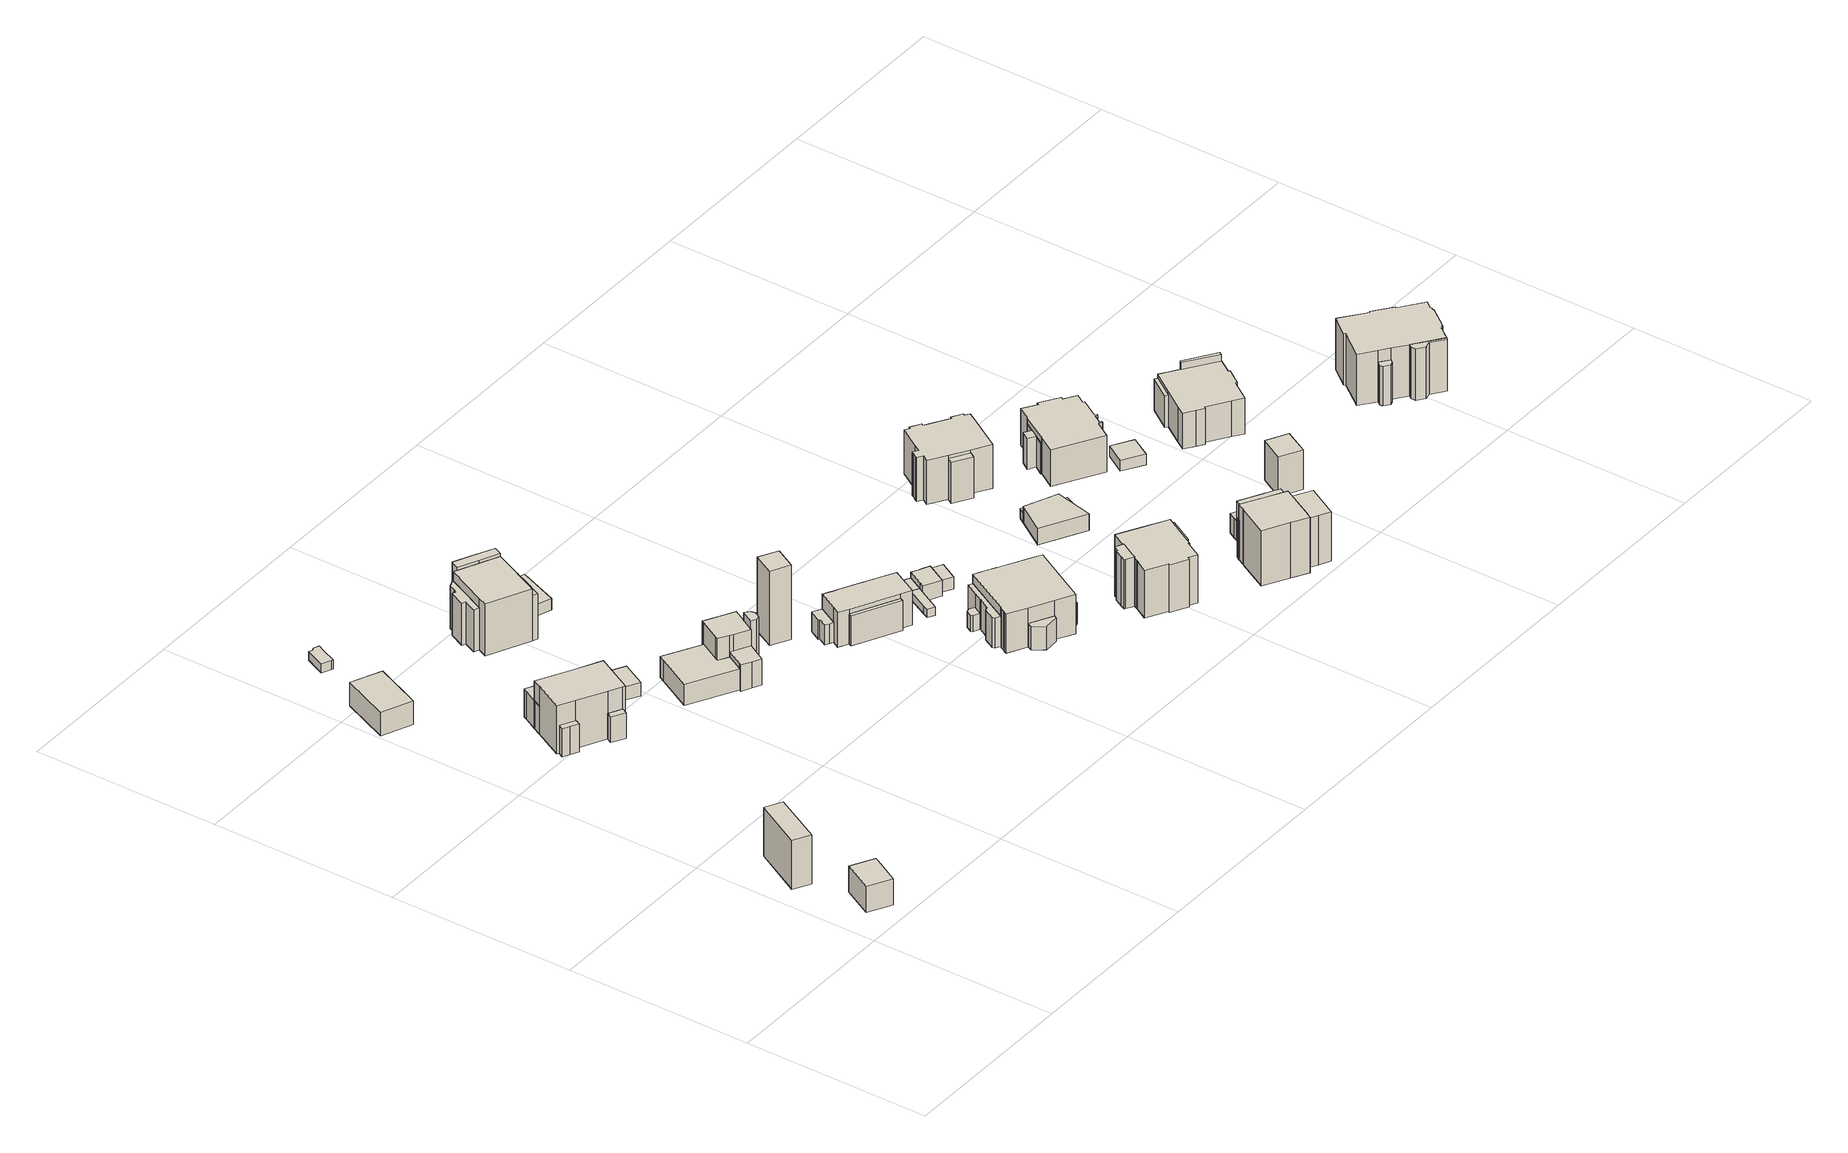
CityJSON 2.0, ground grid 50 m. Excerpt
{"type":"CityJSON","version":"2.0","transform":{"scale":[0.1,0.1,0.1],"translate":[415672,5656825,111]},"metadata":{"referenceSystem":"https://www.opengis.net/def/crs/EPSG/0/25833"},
"CityObjects":{
"building1":{"type":"Building","attributes":{"Dachtyp_tdc":"tdcFreeFormRoof","Gemeindeschluessel":14612000,"Dachneigung":34.62,"QualitaetDacherkennung":81,"Geometrietyp2DReferenz":"3000","measuredHeight":8.63,"function":"31001_9998","roofType":"5000"},"geometry":[{"type":"Solid","lod":"1","boundaries":[[[[0,1,2,3,4]],[[5,6,7,8,9]],[[4,6,5,0]],[[3,7,6,4]],[[2,8,7,3]],[[1,9,8,2]],[[0,5,9,1]]]]}]},
"building2":{"type":"Building","attributes":{"Dachtyp_tdc":"tdcGableRoof","Gemeindeschluessel":14612000,"Dachneigung":44.16,"QualitaetDacherkennung":6,"Geometrietyp2DReferenz":"3000","measuredHeight":19.71,"function":"31001_9998","roofType":"3100"},"geometry":[{"type":"Solid","lod":"1","boundaries":[[[[10,11,12,13]],[[14,15,16,17]],[[13,15,14,10]],[[12,16,15,13]],[[11,17,16,12]],[[10,14,17,11]]]]}]},
"building3":{"type":"Building","attributes":{"Dachtyp_tdc":"tdcHipRoof","Gemeindeschluessel":14612000,"Dachneigung":16.59,"QualitaetDacherkennung":90,"Geometrietyp2DReferenz":"3000","measuredHeight":7.23,"function":"31001_9998","roofType":"3200"},"geometry":[{"type":"Solid","lod":"1","boundaries":[[[[18,19,20,21]],[[22,23,24,25]],[[21,23,22,18]],[[20,24,23,21]],[[19,25,24,20]],[[18,22,25,19]]]]}]},
"building4":{"type":"Building","attributes":{"Gemeindeschluessel":14612000,"Geometrietyp2DReferenz":"3000","function":"31001_9998","roofType":"9999"},"children":["building4-1","building4-2","building4-3","building4-4"]},
"building4-1":{"type":"BuildingPart","attributes":{"Dachtyp_tdc":"tdcGableRoof","Dachneigung":37.85,"QualitaetDacherkennung":12,"Geometrietyp2DReferenz":"3000","measuredHeight":9.94,"roofType":"3100"},"parents":["building4"],"geometry":[{"type":"Solid","lod":"1","boundaries":[[[[26,27,28,29,30,31,32,33,32,34]],[[35,36,37,38,37,39,40,41,42,43]],[[34,36,35,26]],[[32,37,36,34]],[[31,39,37,32]],[[30,40,39,31]],[[29,41,40,30]],[[28,42,41,29]],[[27,43,42,28]],[[26,35,43,27]]]]}]},
"building4-2":{"type":"BuildingPart","attributes":{"Dachtyp_tdc":"tdcGableRoof","Dachneigung":23.21,"QualitaetDacherkennung":13,"Geometrietyp2DReferenz":"3000","measuredHeight":7.87,"roofType":"3100"},"parents":["building4"],"geometry":[{"type":"Solid","lod":"1","boundaries":[[[[44,45,46,47]],[[48,49,50,51]],[[46,49,48,47]],[[45,50,49,46]],[[44,51,50,45]],[[47,48,51,44]]]]}]},
"building4-3":{"type":"BuildingPart","attributes":{"Dachtyp_tdc":"tdcHipRoof","Dachneigung":41.45,"QualitaetDacherkennung":70,"Geometrietyp2DReferenz":"3000","measuredHeight":15.95,"roofType":"3200"},"parents":["building4"],"geometry":[{"type":"Solid","lod":"1","boundaries":[[[[52,53,54,55,56,57,58,59,60,61]],[[48,62,63,38,37,35,64,65,66,49]],[[60,62,48,61]],[[59,63,62,60]],[[58,38,63,59]],[[57,37,38,58]],[[56,35,37,57]],[[55,64,35,56]],[[54,65,64,55]],[[53,66,65,54]],[[52,49,66,53]],[[61,48,49,52]]]]}]},
"building4-4":{"type":"BuildingPart","attributes":{"Dachtyp_tdc":"tdcGableRoof","Dachneigung":64.98,"QualitaetDacherkennung":10,"Geometrietyp2DReferenz":"3000","measuredHeight":10.61,"roofType":"3100"},"parents":["building4"],"geometry":[{"type":"Solid","lod":"1","boundaries":[[[[67,68,69,70,71,72,73]],[[63,74,62,75,76,77,78]],[[73,74,63,67]],[[72,62,74,73]],[[71,75,62,72]],[[70,76,75,71]],[[69,77,76,70]],[[68,78,77,69]],[[67,63,78,68]]]]}]},
"building5":{"type":"Building","attributes":{"Dachtyp_tdc":"tdcPolyFlatRoof","Gemeindeschluessel":14612000,"Dachneigung":0,"QualitaetDacherkennung":54,"Geometrietyp2DReferenz":"3000","measuredHeight":2.5,"function":"31001_9998","roofType":"1000"},"geometry":[{"type":"Solid","lod":"1","boundaries":[[[[79,80,81,82,83,84,85,86]],[[87,88,89,90,91,92,93,94]],[[86,88,87,79]],[[85,89,88,86]],[[84,90,89,85]],[[83,91,90,84]],[[82,92,91,83]],[[81,93,92,82]],[[80,94,93,81]],[[79,87,94,80]]]]}]},
"building6":{"type":"Building","attributes":{"Dachtyp_tdc":"tdcGableRoof","Gemeindeschluessel":14612000,"Dachneigung":29.54,"QualitaetDacherkennung":59,"Geometrietyp2DReferenz":"3000","measuredHeight":4.58,"function":"31001_9998","roofType":"3100"},"geometry":[{"type":"Solid","lod":"1","boundaries":[[[[95,96,97,98]],[[99,100,101,102]],[[98,100,99,95]],[[97,101,100,98]],[[96,102,101,97]],[[95,99,102,96]]]]}]},
"building7":{"type":"Building","attributes":{"Dachtyp_tdc":"tdcPolyFlatRoof","Gemeindeschluessel":14612000,"Dachneigung":0,"QualitaetDacherkennung":66,"Geometrietyp2DReferenz":"3000","measuredHeight":5.94,"function":"31001_9998","roofType":"1000"},"geometry":[{"type":"Solid","lod":"1","boundaries":[[[[103,104,105,106,107,108,109,110]],[[111,112,113,114,115,116,117,118]],[[110,112,111,103]],[[109,113,112,110]],[[108,114,113,109]],[[107,115,114,108]],[[106,116,115,107]],[[105,117,116,106]],[[104,118,117,105]],[[103,111,118,104]]]]}]},
"building8":{"type":"Building","attributes":{"Gemeindeschluessel":14612000,"Geometrietyp2DReferenz":"3000","function":"31001_9998","roofType":"9999"},"children":["building8-1","building8-2","building8-3","building8-4"]},
"building8-1":{"type":"BuildingPart","attributes":{"Dachtyp_tdc":"tdcPolyFlatRoof","Dachneigung":3.62,"QualitaetDacherkennung":33,"Geometrietyp2DReferenz":"3000","measuredHeight":12.14,"roofType":"2100"},"parents":["building8"],"geometry":[{"type":"Solid","lod":"1","boundaries":[[[[119,120,121,122,123,124,125,126,127,128,129]],[[130,131,132,133,134,135,136,137,138,139,140]],[[129,131,130,119]],[[128,132,131,129]],[[127,133,132,128]],[[126,134,133,127]],[[125,135,134,126]],[[124,136,135,125]],[[123,137,136,124]],[[122,138,137,123]],[[121,139,138,122]],[[120,140,139,121]],[[119,130,140,120]]]]}]},
"building8-2":{"type":"BuildingPart","attributes":{"Dachtyp_tdc":"tdcGableRoof","Dachneigung":57.7,"QualitaetDacherkennung":47,"Geometrietyp2DReferenz":"3000","measuredHeight":19.97,"roofType":"3100"},"parents":["building8"],"geometry":[{"type":"Solid","lod":"1","boundaries":[[[[141,142,143,144,145,146,147]],[[148,149,150,140,139,151,152]],[[147,149,148,141]],[[146,150,149,147]],[[145,140,150,146]],[[144,139,140,145]],[[143,151,139,144]],[[142,152,151,143]],[[141,148,152,142]]]]}]},
"building8-3":{"type":"BuildingPart","attributes":{"Dachtyp_tdc":"tdcGableRoof","Dachneigung":60.03,"QualitaetDacherkennung":64,"Geometrietyp2DReferenz":"3000","measuredHeight":20.23,"roofType":"3100"},"parents":["building8"],"geometry":[{"type":"Solid","lod":"1","boundaries":[[[[153,154,155,156,157,158,159,160]],[[161,162,163,164,152,165,151,166]],[[160,162,161,153]],[[159,163,162,160]],[[158,164,163,159]],[[157,152,164,158]],[[156,165,152,157]],[[155,151,165,156]],[[154,166,151,155]],[[153,161,166,154]]]]}]},
"building8-4":{"type":"BuildingPart","attributes":{"Dachtyp_tdc":"tdcGableRoof","Dachneigung":60.18,"QualitaetDacherkennung":56,"Geometrietyp2DReferenz":"3000","measuredHeight":18,"roofType":"3100"},"parents":["building8"],"geometry":[{"type":"Solid","lod":"1","boundaries":[[[[167,168,169,170,171,172,173]],[[174,148,175,176,177,178,149]],[[173,148,174,167]],[[172,175,148,173]],[[171,176,175,172]],[[170,177,176,171]],[[169,178,177,170]],[[168,149,178,169]],[[167,174,149,168]]]]}]},
"building9":{"type":"Building","attributes":{"Gemeindeschluessel":14612000,"Geometrietyp2DReferenz":"3000","function":"31001_9998","roofType":"9999"},"children":["building9-1","building9-2","building9-3"]},
"building9-1":{"type":"BuildingPart","attributes":{"Dachtyp_tdc":"tdcFreeFormRoof","Dachneigung":45.52,"QualitaetDacherkennung":41,"Geometrietyp2DReferenz":"3000","measuredHeight":14.91,"roofType":"5000"},"parents":["building9"],"geometry":[{"type":"Solid","lod":"1","boundaries":[[[[179,180,181,182,183,184]],[[185,186,187,188,189,190]],[[184,186,185,179]],[[183,187,186,184]],[[182,188,187,183]],[[181,189,188,182]],[[180,190,189,181]],[[179,185,190,180]]]]}]},
"building9-2":{"type":"BuildingPart","attributes":{"Dachtyp_tdc":"tdcGableRoof","Dachneigung":47.42,"QualitaetDacherkennung":71,"Geometrietyp2DReferenz":"3000","measuredHeight":8.93,"roofType":"3100"},"parents":["building9"],"geometry":[{"type":"Solid","lod":"1","boundaries":[[[[191,192,193,194,195,196,197]],[[198,199,118,117,200,201,202]],[[197,199,198,191]],[[196,118,199,197]],[[195,117,118,196]],[[194,200,117,195]],[[193,201,200,194]],[[192,202,201,193]],[[191,198,202,192]]]]}]},
"building9-3":{"type":"BuildingPart","attributes":{"Dachtyp_tdc":"tdcGableRoof","Dachneigung":50.79,"QualitaetDacherkennung":34,"Geometrietyp2DReferenz":"3000","measuredHeight":14.73,"roofType":"3100"},"parents":["building9"],"geometry":[{"type":"Solid","lod":"1","boundaries":[[[[203,204,205,206,207,208,209,210,211,212,213]],[[189,201,214,117,116,115,114,215,216,217,190]],[[213,201,189,203]],[[212,214,201,213]],[[211,117,214,212]],[[210,116,117,211]],[[209,115,116,210]],[[208,114,115,209]],[[207,215,114,208]],[[206,216,215,207]],[[205,217,216,206]],[[204,190,217,205]],[[203,189,190,204]]]]}]},
"building10":{"type":"Building","attributes":{"Dachtyp_tdc":"tdcFreeFormRoof","Gemeindeschluessel":14612000,"Dachneigung":70.36,"QualitaetDacherkennung":13,"Geometrietyp2DReferenz":"3000","measuredHeight":11.07,"function":"31001_9998","roofType":"5000"},"geometry":[{"type":"Solid","lod":"1","boundaries":[[[[218,219,220,221,222,223,224,225,226]],[[227,228,229,230,231,232,233,234,235]],[[226,228,227,218]],[[225,229,228,226]],[[224,230,229,225]],[[223,231,230,224]],[[222,232,231,223]],[[221,233,232,222]],[[220,234,233,221]],[[219,235,234,220]],[[218,227,235,219]]]]}]},
"building11":{"type":"Building","attributes":{"Dachtyp_tdc":"tdcPolyFlatRoof","Gemeindeschluessel":14612000,"Dachneigung":4.77,"QualitaetDacherkennung":59,"Geometrietyp2DReferenz":"3000","measuredHeight":3.67,"function":"31001_9998","roofType":"2100"},"geometry":[{"type":"Solid","lod":"1","boundaries":[[[[236,237,238,239,240]],[[241,242,243,244,245]],[[240,242,241,236]],[[239,243,242,240]],[[238,244,243,239]],[[237,245,244,238]],[[236,241,245,237]]]]}]},
"building12":{"type":"Building","attributes":{"Dachtyp_tdc":"tdcFreeFormRoof","Gemeindeschluessel":14612000,"Dachneigung":55.05,"QualitaetDacherkennung":4,"Geometrietyp2DReferenz":"3000","measuredHeight":22.7,"function":"31001_9998","roofType":"5000"},"geometry":[{"type":"Solid","lod":"1","boundaries":[[[[246,247,248,249]],[[250,251,252,253]],[[249,251,250,246]],[[248,252,251,249]],[[247,253,252,248]],[[246,250,253,247]]]]}]},
"building13":{"type":"Building","attributes":{"Gemeindeschluessel":14612000,"Geometrietyp2DReferenz":"3000","function":"31001_9998","roofType":"9999"},"children":["building13-1","building13-2","building13-3","building13-4"]},
"building13-1":{"type":"BuildingPart","attributes":{"Dachtyp_tdc":"tdcPolyFlatRoof","Dachneigung":22.97,"QualitaetDacherkennung":23,"Geometrietyp2DReferenz":"3000","measuredHeight":8.46,"roofType":"2100"},"parents":["building13"],"geometry":[{"type":"Solid","lod":"1","boundaries":[[[[254,255,256,257]],[[258,259,260,261]],[[257,259,258,254]],[[256,260,259,257]],[[255,261,260,256]],[[254,258,261,255]]]]}]},
"building13-2":{"type":"BuildingPart","attributes":{"Dachtyp_tdc":"tdcPolyFlatRoof","Dachneigung":6.49,"QualitaetDacherkennung":67,"Geometrietyp2DReferenz":"3000","measuredHeight":5.64,"roofType":"2100"},"parents":["building13"],"geometry":[{"type":"Solid","lod":"1","boundaries":[[[[262,263,264,265,266,267,268]],[[269,270,271,272,273,274,275]],[[268,269,275,262]],[[267,270,269,268]],[[266,271,270,267]],[[265,272,271,266]],[[264,273,272,265]],[[263,274,273,264]],[[262,275,274,263]]]]}]},
"building13-3":{"type":"BuildingPart","attributes":{"Dachtyp_tdc":"tdcPolyFlatRoof","Dachneigung":11.97,"QualitaetDacherkennung":53,"Geometrietyp2DReferenz":"3000","measuredHeight":8.54,"roofType":"2100"},"parents":["building13"],"geometry":[{"type":"Solid","lod":"1","boundaries":[[[[276,277,278,279]],[[280,281,282,283]],[[278,281,280,279]],[[277,282,281,278]],[[276,283,282,277]],[[279,280,283,276]]]]}]},
"building13-4":{"type":"BuildingPart","attributes":{"Dachtyp_tdc":"tdcHipRoof","Dachneigung":39.45,"QualitaetDacherkennung":77,"Geometrietyp2DReferenz":"3000","measuredHeight":11.51,"roofType":"3200"},"parents":["building13"],"geometry":[{"type":"Solid","lod":"1","boundaries":[[[[284,285,286,287,288,289,290,291,292,293,294,295,296]],[[283,297,275,274,298,299,258,261,300,301,302,303,280]],[[295,297,283,296]],[[294,275,297,295]],[[293,274,275,294]],[[292,298,274,293]],[[291,299,298,292]],[[290,258,299,291]],[[289,261,258,290]],[[288,300,261,289]],[[287,301,300,288]],[[286,302,301,287]],[[285,303,302,286]],[[284,280,303,285]],[[296,283,280,284]]]]}]},
"building14":{"type":"Building","attributes":{"Dachtyp_tdc":"tdcPolyFlatRoof","Gemeindeschluessel":14612000,"Dachneigung":2.66,"QualitaetDacherkennung":68,"Geometrietyp2DReferenz":"3000","measuredHeight":2.36,"function":"31001_9998","roofType":"2100"},"geometry":[{"type":"Solid","lod":"1","boundaries":[[[[304,305,306,307,308,309]],[[310,311,312,313,314,315]],[[309,311,310,304]],[[308,312,311,309]],[[307,313,312,308]],[[306,314,313,307]],[[305,315,314,306]],[[304,310,315,305]]]]}]},
"building15":{"type":"Building","attributes":{"Gemeindeschluessel":14612000,"Geometrietyp2DReferenz":"3000","function":"31001_9998","roofType":"9999"},"children":["building15-1","building15-2","building15-3","building15-4","building15-5"]},
"building15-1":{"type":"BuildingPart","attributes":{"Dachtyp_tdc":"tdcPolyFlatRoof","Dachneigung":49.19,"QualitaetDacherkennung":26,"Geometrietyp2DReferenz":"3000","measuredHeight":10.97,"roofType":"2100"},"parents":["building15"],"geometry":[{"type":"MultiSurface","lod":"1","boundaries":[[[316,317,318,319,320,321,322,323,324,325,326,327,325,328,329,330]],[[331,332,333,334,335,336,334,337,338,339,340,341,342,343,344,345]],[[329,332,331,330]],[[328,333,332,329]],[[333,328,325,334]],[[326,336,335,327]],[[324,337,334,325]],[[323,338,337,324]],[[322,339,338,323]],[[321,340,339,322]],[[320,341,340,321]],[[319,342,341,320]],[[318,343,342,319]],[[317,344,343,318]],[[316,345,344,317]],[[330,331,345,316]]]}]},
"building15-2":{"type":"BuildingPart","attributes":{"Dachtyp_tdc":"tdcFreeFormRoof","Dachneigung":36.58,"QualitaetDacherkennung":18,"Geometrietyp2DReferenz":"3000","measuredHeight":7.09,"roofType":"5000"},"parents":["building15"],"geometry":[{"type":"Solid","lod":"1","boundaries":[[[[346,347,348,349,350]],[[351,352,353,354,355]],[[350,352,351,346]],[[349,353,352,350]],[[348,354,353,349]],[[347,355,354,348]],[[346,351,355,347]]]]}]},
"building15-3":{"type":"BuildingPart","attributes":{"Dachtyp_tdc":"tdcHipRoof","Dachneigung":34.43,"QualitaetDacherkennung":61,"Geometrietyp2DReferenz":"3000","measuredHeight":14.55,"roofType":"3200"},"parents":["building15"],"geometry":[{"type":"Solid","lod":"1","boundaries":[[[[356,357,358,359,360,361,362,363,364,365,366,367,368,369,370,371,372,373]],[[374,375,376,377,378,379,380,381,351,355,382,383,384,385,337,334,336,335]],[[373,375,374,356]],[[372,376,375,373]],[[371,377,376,372]],[[370,378,377,371]],[[369,379,378,370]],[[368,380,379,369]],[[367,381,380,368]],[[366,351,381,367]],[[365,355,351,366]],[[364,382,355,365]],[[363,383,382,364]],[[362,384,383,363]],[[361,385,384,362]],[[360,337,385,361]],[[359,334,337,360]],[[358,336,334,359]],[[357,335,336,358]],[[356,374,335,357]]]]}]},
"building15-4":{"type":"BuildingPart","attributes":{"Dachtyp_tdc":"tdcFreeFormRoof","Dachneigung":67.87,"QualitaetDacherkennung":12,"Geometrietyp2DReferenz":"3000","measuredHeight":6.29,"roofType":"5000"},"parents":["building15"],"geometry":[{"type":"Solid","lod":"1","boundaries":[[[[386,387,388,389,390,391]],[[345,392,393,394,395,331]],[[391,392,345,386]],[[390,393,392,391]],[[389,394,393,390]],[[388,395,394,389]],[[387,331,395,388]],[[386,345,331,387]]]]}]},
"building15-5":{"type":"BuildingPart","attributes":{"Dachtyp_tdc":"tdcFreeFormRoof","Dachneigung":71.4,"QualitaetDacherkennung":23,"Geometrietyp2DReferenz":"3000","measuredHeight":7.94,"roofType":"5000"},"parents":["building15"],"geometry":[{"type":"Solid","lod":"1","boundaries":[[[[396,397,398,399,400,401,402,403]],[[404,405,406,407,408,380,379,409]],[[403,405,404,396]],[[402,406,405,403]],[[401,407,406,402]],[[400,408,407,401]],[[399,380,408,400]],[[398,379,380,399]],[[397,409,379,398]],[[396,404,409,397]]]]}]},
"building16":{"type":"Building","attributes":{"Dachtyp_tdc":"tdcPolyFlatRoof","Gemeindeschluessel":14612000,"Dachneigung":2.58,"QualitaetDacherkennung":55,"Geometrietyp2DReferenz":"3000","measuredHeight":2.74,"function":"31001_9998","roofType":"2100"},"geometry":[{"type":"Solid","lod":"1","boundaries":[[[[410,307,306,411]],[[412,413,414,415]],[[411,413,412,410]],[[306,414,413,411]],[[307,415,414,306]],[[410,412,415,307]]]]}]},
"building17":{"type":"Building","attributes":{"Dachtyp_tdc":"tdcFreeFormRoof","Gemeindeschluessel":14612000,"Dachneigung":36.43,"QualitaetDacherkennung":76,"Geometrietyp2DReferenz":"3000","measuredHeight":5.11,"function":"31001_9998","roofType":"5000"},"geometry":[{"type":"Solid","lod":"1","boundaries":[[[[416,417,418,419,420,421,422,423]],[[414,413,424,425,426,427,428,429]],[[423,413,414,416]],[[422,424,413,423]],[[421,425,424,422]],[[420,426,425,421]],[[419,427,426,420]],[[418,428,427,419]],[[417,429,428,418]],[[416,414,429,417]]]]}]},
"building18":{"type":"Building","attributes":{"Dachtyp_tdc":"tdcPolyFlatRoof","Gemeindeschluessel":14612000,"Dachneigung":0,"QualitaetDacherkennung":64,"Geometrietyp2DReferenz":"3000","measuredHeight":3.3,"function":"31001_9998","roofType":"1000"},"geometry":[{"type":"Solid","lod":"1","boundaries":[[[[430,431,432,433,434,435]],[[436,437,438,439,440,441]],[[435,437,436,430]],[[434,438,437,435]],[[433,439,438,434]],[[432,440,439,433]],[[431,441,440,432]],[[430,436,441,431]]]]}]},
"building19":{"type":"Building","attributes":{"Gemeindeschluessel":14612000,"Geometrietyp2DReferenz":"3000","function":"31001_9998","roofType":"9999"},"children":["building19-1","building19-2","building19-3","building19-4"]},
"building19-1":{"type":"BuildingPart","attributes":{"Dachtyp_tdc":"tdcFreeFormRoof","Dachneigung":57.99,"QualitaetDacherkennung":21,"Geometrietyp2DReferenz":"3000","measuredHeight":11.29,"roofType":"5000"},"parents":["building19"],"geometry":[{"type":"Solid","lod":"1","boundaries":[[[[442,443,444,445,446,447]],[[448,449,450,451,452,453]],[[447,448,453,442]],[[446,449,448,447]],[[445,450,449,446]],[[444,451,450,445]],[[443,452,451,444]],[[442,453,452,443]]]]}]},
"building19-2":{"type":"BuildingPart","attributes":{"Dachtyp_tdc":"tdcFreeFormRoof","Dachneigung":53.57,"QualitaetDacherkennung":17,"Geometrietyp2DReferenz":"3000","measuredHeight":11.27,"roofType":"5000"},"parents":["building19"],"geometry":[{"type":"Solid","lod":"1","boundaries":[[[[454,455,456,457]],[[458,459,448,453]],[[457,459,458,454]],[[456,448,459,457]],[[455,453,448,456]],[[454,458,453,455]]]]}]},
"building19-3":{"type":"BuildingPart","attributes":{"Dachtyp_tdc":"tdcGableRoof","Dachneigung":67.59,"QualitaetDacherkennung":23,"Geometrietyp2DReferenz":"3000","measuredHeight":18.89,"roofType":"3100"},"parents":["building19"],"geometry":[{"type":"Solid","lod":"1","boundaries":[[[[460,461,462,463,464,465,466,467,468]],[[469,470,471,472,473,474,475,476,477]],[[468,470,469,460]],[[467,471,470,468]],[[466,472,471,467]],[[465,473,472,466]],[[464,474,473,465]],[[463,475,474,464]],[[462,476,475,463]],[[461,477,476,462]],[[460,469,477,461]]]]}]},
"building19-4":{"type":"BuildingPart","attributes":{"Dachtyp_tdc":"tdcCutTentRoof","Dachneigung":36.65,"QualitaetDacherkennung":41,"Geometrietyp2DReferenz":"3000","measuredHeight":16.65,"roofType":"9999"},"parents":["building19"],"geometry":[{"type":"Solid","lod":"1","boundaries":[[[[478,479,480,481,482,483,484,485,486,487,488,489,490,491,492,493,494,495]],[[472,470,496,458,497,453,452,498,499,500,501,502,503,504,505,506,507,508]],[[494,470,472,495]],[[493,496,470,494]],[[492,458,496,493]],[[491,497,458,492]],[[490,453,497,491]],[[489,452,453,490]],[[488,498,452,489]],[[487,499,498,488]],[[486,500,499,487]],[[485,501,500,486]],[[484,502,501,485]],[[483,503,502,484]],[[482,504,503,483]],[[481,505,504,482]],[[480,506,505,481]],[[479,507,506,480]],[[478,508,507,479]],[[495,472,508,478]]]]}]},
"building20":{"type":"Building","attributes":{"name":"Hochschule für Kirchenmusik Dresden","Gemeindeschluessel":14612000,"Geometrietyp2DReferenz":"3000","function":"31001_3023","roofType":"9999"},"children":["building20-1","building20-2","building20-3"]},
"building20-1":{"type":"BuildingPart","attributes":{"Dachtyp_tdc":"tdcPolyFlatRoof","Dachneigung":4.77,"QualitaetDacherkennung":79,"Geometrietyp2DReferenz":"3000","measuredHeight":5.12,"roofType":"2100"},"parents":["building20"],"geometry":[{"type":"Solid","lod":"1","boundaries":[[[[509,510,511,512,513,514]],[[515,516,517,518,519,520]],[[514,516,515,509]],[[513,517,516,514]],[[512,518,517,513]],[[511,519,518,512]],[[510,520,519,511]],[[509,515,520,510]]]]}]},
"building20-2":{"type":"BuildingPart","attributes":{"Dachtyp_tdc":"tdcPolyFlatRoof","Dachneigung":0,"QualitaetDacherkennung":60,"Geometrietyp2DReferenz":"3000","measuredHeight":2.8,"roofType":"1000"},"parents":["building20"],"geometry":[{"type":"Solid","lod":"1","boundaries":[[[[521,522,523,524]],[[515,525,526,516]],[[524,525,515,521]],[[523,526,525,524]],[[522,516,526,523]],[[521,515,516,522]]]]}]},
"building20-3":{"type":"BuildingPart","attributes":{"Dachtyp_tdc":"tdcPolyFlatRoof","Dachneigung":0,"QualitaetDacherkennung":93,"Geometrietyp2DReferenz":"3000","measuredHeight":2.81,"roofType":"1000"},"parents":["building20"],"geometry":[{"type":"Solid","lod":"1","boundaries":[[[[527,528,529,530]],[[531,518,517,532]],[[530,518,531,527]],[[529,517,518,530]],[[528,532,517,529]],[[527,531,532,528]]]]}]},
"building21":{"type":"Building","attributes":{"Gemeindeschluessel":14612000,"Geometrietyp2DReferenz":"3000","function":"31001_9998","roofType":"9999"},"children":["building21-1","building21-2","building21-3","building21-4"]},
"building21-1":{"type":"BuildingPart","attributes":{"Dachtyp_tdc":"tdcPolyFlatRoof","Dachneigung":23.73,"QualitaetDacherkennung":47,"Geometrietyp2DReferenz":"3000","measuredHeight":6.15,"roofType":"2100"},"parents":["building21"],"geometry":[{"type":"Solid","lod":"1","boundaries":[[[[533,534,535,536,537,538]],[[539,540,541,542,543,544]],[[538,540,539,533]],[[537,541,540,538]],[[536,542,541,537]],[[535,543,542,536]],[[534,544,543,535]],[[533,539,544,534]]]]}]},
"building21-2":{"type":"BuildingPart","attributes":{"Dachtyp_tdc":"tdcGableAndHippedGRoof","Dachneigung":48.44,"QualitaetDacherkennung":59,"Geometrietyp2DReferenz":"3000","measuredHeight":16.32,"roofType":"9999"},"parents":["building21"],"geometry":[{"type":"Solid","lod":"1","boundaries":[[[[545,546,547,548,549,550,551,552,553,554,555,556,557]],[[558,559,560,561,562,563,542,564,541,565,566,567,568]],[[556,559,558,557]],[[555,560,559,556]],[[554,561,560,555]],[[553,562,561,554]],[[552,563,562,553]],[[551,542,563,552]],[[550,564,542,551]],[[549,541,564,550]],[[548,565,541,549]],[[547,566,565,548]],[[546,567,566,547]],[[545,568,567,546]],[[557,558,568,545]]]]}]},
"building21-3":{"type":"BuildingPart","attributes":{"Dachtyp_tdc":"tdcGableRoof","Dachneigung":52.34,"QualitaetDacherkennung":52,"Geometrietyp2DReferenz":"3000","measuredHeight":16.93,"roofType":"3100"},"parents":["building21"],"geometry":[{"type":"Solid","lod":"1","boundaries":[[[[569,570,571,572,573,574]],[[568,575,576,577,578,558]],[[573,575,568,574]],[[572,576,575,573]],[[571,577,576,572]],[[570,578,577,571]],[[569,558,578,570]],[[574,568,558,569]]]]}]},
"building21-4":{"type":"BuildingPart","attributes":{"Dachtyp_tdc":"tdcGableRoof","Dachneigung":42.91,"QualitaetDacherkennung":25,"Geometrietyp2DReferenz":"3000","measuredHeight":18.94,"roofType":"3100"},"parents":["building21"],"geometry":[{"type":"Solid","lod":"1","boundaries":[[[[579,580,581,582,583,584,585,586,587,588]],[[589,590,591,592,593,594,560,595,558,578]],[[588,590,589,579]],[[587,591,590,588]],[[586,592,591,587]],[[585,593,592,586]],[[584,594,593,585]],[[583,560,594,584]],[[582,595,560,583]],[[581,558,595,582]],[[580,578,558,581]],[[579,589,578,580]]]]}]},
"building22":{"type":"Building","attributes":{"name":"Hochschule für Kirchenmusik Dresden","Gemeindeschluessel":14612000,"Geometrietyp2DReferenz":"3000","function":"31001_3023","roofType":"9999"},"children":["building22-1","building22-2","building22-3"]},
"building22-1":{"type":"BuildingPart","attributes":{"Dachtyp_tdc":"tdcCutTentRoof","Dachneigung":31.36,"QualitaetDacherkennung":81,"Geometrietyp2DReferenz":"3000","measuredHeight":14.36,"roofType":"9999"},"parents":["building22"],"geometry":[{"type":"Solid","lod":"1","boundaries":[[[[596,597,598,599,600,601,602,603,604,605,606,607,608,609,610,611,612,613,614,615,616,617,618,619,620]],[[621,622,623,624,625,626,627,628,629,630,631,632,633,634,635,636,637,638,639,640,641,642,643,644,645]],[[619,622,621,620]],[[618,623,622,619]],[[617,624,623,618]],[[616,625,624,617]],[[615,626,625,616]],[[614,627,626,615]],[[613,628,627,614]],[[612,629,628,613]],[[611,630,629,612]],[[610,631,630,611]],[[609,632,631,610]],[[608,633,632,609]],[[607,634,633,608]],[[606,635,634,607]],[[605,636,635,606]],[[604,637,636,605]],[[603,638,637,604]],[[602,639,638,603]],[[601,640,639,602]],[[600,641,640,601]],[[599,642,641,600]],[[598,643,642,599]],[[597,644,643,598]],[[596,645,644,597]],[[620,621,645,596]]]]}]},
"building22-2":{"type":"BuildingPart","attributes":{"Dachtyp_tdc":"tdcPolyFlatRoof","Dachneigung":0,"QualitaetDacherkennung":69,"Geometrietyp2DReferenz":"3000","measuredHeight":11.5,"roofType":"1000"},"parents":["building22"],"geometry":[{"type":"Solid","lod":"1","boundaries":[[[[646,647,648,649]],[[621,645,650,651]],[[649,645,621,646]],[[648,650,645,649]],[[647,651,650,648]],[[646,621,651,647]]]]}]},
"building22-3":{"type":"BuildingPart","attributes":{"Dachtyp_tdc":"tdcPolyFlatRoof","Dachneigung":0,"QualitaetDacherkennung":39,"Geometrietyp2DReferenz":"3000","measuredHeight":5.63,"roofType":"1000"},"parents":["building22"],"geometry":[{"type":"Solid","lod":"1","boundaries":[[[[652,653,654,655,656,657,658]],[[659,660,661,662,663,636,635]],[[658,660,659,652]],[[657,661,660,658]],[[656,662,661,657]],[[655,663,662,656]],[[654,636,663,655]],[[653,635,636,654]],[[652,659,635,653]]]]}]},
"building23":{"type":"Building","attributes":{"name":"Hochschule für Kirchenmusik Dresden","Gemeindeschluessel":14612000,"Geometrietyp2DReferenz":"3000","function":"31001_3023","roofType":"9999"},"children":["building23-1","building23-2"]},
"building23-1":{"type":"BuildingPart","attributes":{"Dachtyp_tdc":"tdcHipRoof","Dachneigung":39.89,"QualitaetDacherkennung":28,"Geometrietyp2DReferenz":"3000","measuredHeight":13.6,"roofType":"3200"},"parents":["building23"],"geometry":[{"type":"Solid","lod":"1","boundaries":[[[[664,665,666,667,668,669,670,671,672,673,674,675,676,677,678,679,680,681,682,683,684,685]],[[686,687,688,689,690,691,692,693,694,695,696,697,698,699,700,701,702,703,704,705,706,707]],[[685,687,686,664]],[[684,688,687,685]],[[683,689,688,684]],[[682,690,689,683]],[[681,691,690,682]],[[680,692,691,681]],[[679,693,692,680]],[[678,694,693,679]],[[677,695,694,678]],[[676,696,695,677]],[[675,697,696,676]],[[674,698,697,675]],[[673,699,698,674]],[[672,700,699,673]],[[671,701,700,672]],[[670,702,701,671]],[[669,703,702,670]],[[668,704,703,669]],[[667,705,704,668]],[[666,706,705,667]],[[665,707,706,666]],[[664,686,707,665]]]]}]},
"building23-2":{"type":"BuildingPart","attributes":{"Dachtyp_tdc":"tdcPolyFlatRoof","Dachneigung":38.48,"QualitaetDacherkennung":28,"Geometrietyp2DReferenz":"3000","measuredHeight":9.6,"roofType":"2100"},"parents":["building23"],"geometry":[{"type":"Solid","lod":"1","boundaries":[[[[708,709,710,711,712,713,714,715]],[[686,707,716,717,718,719,720,687]],[[715,707,686,708]],[[714,716,707,715]],[[713,717,716,714]],[[712,718,717,713]],[[711,719,718,712]],[[710,720,719,711]],[[709,687,720,710]],[[708,686,687,709]]]]}]},
"building24":{"type":"Building","attributes":{"name":"Hochschule für Kirchenmusik Dresden","Dachtyp_tdc":"tdcPolyFlatRoof","Gemeindeschluessel":14612000,"Dachneigung":0,"QualitaetDacherkennung":73,"Geometrietyp2DReferenz":"3000","measuredHeight":3.03,"function":"31001_9998","roofType":"1000"},"geometry":[{"type":"Solid","lod":"1","boundaries":[[[[721,722,723,724]],[[725,726,727,728]],[[724,726,725,721]],[[723,727,726,724]],[[722,728,727,723]],[[721,725,728,722]]]]}]},
"building25":{"type":"Building","attributes":{"name":"Hochschule für Kirchenmusik Dresden","Dachtyp_tdc":"tdcGableRoof","Gemeindeschluessel":14612000,"Dachneigung":68.65,"QualitaetDacherkennung":3,"Geometrietyp2DReferenz":"3000","measuredHeight":13.88,"function":"31001_9998","roofType":"3100"},"geometry":[{"type":"Solid","lod":"1","boundaries":[[[[729,730,731,732]],[[733,734,735,736]],[[732,734,733,729]],[[731,735,734,732]],[[730,736,735,731]],[[729,733,736,730]]]]}]},
"building26":{"type":"Building","attributes":{"name":"Hochschule für Kirchenmusik Dresden","Gemeindeschluessel":14612000,"Geometrietyp2DReferenz":"3000","function":"31001_3023","roofType":"9999"},"children":["building26-1","building26-2","building26-3"]},
"building26-1":{"type":"BuildingPart","attributes":{"Dachtyp_tdc":"tdcGableRoof","Dachneigung":23.44,"QualitaetDacherkennung":9,"Geometrietyp2DReferenz":"3000","measuredHeight":12.94,"roofType":"3100"},"parents":["building26"],"geometry":[{"type":"Solid","lod":"1","boundaries":[[[[737,738,739,740]],[[741,742,743,744]],[[740,742,741,737]],[[739,743,742,740]],[[738,744,743,739]],[[737,741,744,738]]]]}]},
"building26-2":{"type":"BuildingPart","attributes":{"Dachtyp_tdc":"tdcCutGableRoof","Dachneigung":3.48,"QualitaetDacherkennung":38,"Geometrietyp2DReferenz":"3000","measuredHeight":12.05,"roofType":"9999"},"parents":["building26"],"geometry":[{"type":"Solid","lod":"1","boundaries":[[[[745,746,747,748,749,750,751,752,753,754,755,756,757,758,759,760,761,762,763]],[[764,765,766,767,768,769,741,770,744,771,772,773,774,775,776,777,778,779,780]],[[763,765,764,745]],[[762,766,765,763]],[[761,767,766,762]],[[760,768,767,761]],[[759,769,768,760]],[[758,741,769,759]],[[757,770,741,758]],[[756,744,770,757]],[[755,771,744,756]],[[754,772,771,755]],[[753,773,772,754]],[[752,774,773,753]],[[751,775,774,752]],[[750,776,775,751]],[[749,777,776,750]],[[748,778,777,749]],[[747,779,778,748]],[[746,780,779,747]],[[745,764,780,746]]]]}]},
"building26-3":{"type":"BuildingPart","attributes":{"Dachtyp_tdc":"tdcGableRoof","Dachneigung":13.69,"QualitaetDacherkennung":32,"Geometrietyp2DReferenz":"3000","measuredHeight":9.31,"roofType":"3100"},"parents":["building26"],"geometry":[{"type":"Solid","lod":"1","boundaries":[[[[781,782,783,784]],[[767,785,786,768]],[[784,785,767,781]],[[783,786,785,784]],[[782,768,786,783]],[[781,767,768,782]]]]}]},
"building27":{"type":"Building","attributes":{"Gemeindeschluessel":14612000,"Geometrietyp2DReferenz":"3000","function":"31001_9998","roofType":"9999"},"children":["building27-1","building27-2","building27-3"]},
"building27-1":{"type":"BuildingPart","attributes":{"Dachtyp_tdc":"tdcPolyFlatRoof","Dachneigung":40.85,"QualitaetDacherkennung":23,"Geometrietyp2DReferenz":"3000","measuredHeight":11.99,"roofType":"2100"},"parents":["building27"],"geometry":[{"type":"Solid","lod":"1","boundaries":[[[[787,788,789,790,791,792]],[[793,794,795,796,797,798]],[[792,794,793,787]],[[791,795,794,792]],[[790,796,795,791]],[[789,797,796,790]],[[788,798,797,789]],[[787,793,798,788]]]]}]},
"building27-2":{"type":"BuildingPart","attributes":{"Dachtyp_tdc":"tdcHipRoof","Dachneigung":10.13,"QualitaetDacherkennung":39,"Geometrietyp2DReferenz":"3000","measuredHeight":15.21,"roofType":"3200"},"parents":["building27"],"geometry":[{"type":"Solid","lod":"1","boundaries":[[[[799,800,801,802,803,804,805,806,807,808,809,810,811,812,813,814,815,816,817,818,819,820]],[[795,821,822,823,824,825,826,827,828,829,830,831,832,833,834,835,836,837,838,839,840,796]],[[820,795,796,799]],[[819,821,795,820]],[[818,822,821,819]],[[817,823,822,818]],[[816,824,823,817]],[[815,825,824,816]],[[814,826,825,815]],[[813,827,826,814]],[[812,828,827,813]],[[811,829,828,812]],[[810,830,829,811]],[[809,831,830,810]],[[808,832,831,809]],[[807,833,832,808]],[[806,834,833,807]],[[805,835,834,806]],[[804,836,835,805]],[[803,837,836,804]],[[802,838,837,803]],[[801,839,838,802]],[[800,840,839,801]],[[799,796,840,800]]]]}]},
"building27-3":{"type":"BuildingPart","attributes":{"Dachtyp_tdc":"tdcFreeFormRoof","Dachneigung":65.33,"QualitaetDacherkennung":13,"Geometrietyp2DReferenz":"3000","measuredHeight":15.67,"roofType":"5000"},"parents":["building27"],"geometry":[{"type":"Solid","lod":"1","boundaries":[[[[841,842,843,844,845,846,847]],[[848,849,850,840,839,851,852]],[[847,849,848,841]],[[846,850,849,847]],[[845,840,850,846]],[[844,839,840,845]],[[843,851,839,844]],[[842,852,851,843]],[[841,848,852,842]]]]}]}
},
"vertices":[
[52,58,101],[113,25,101],[151,95,101],[156,105,101],[95,138,101],[52,58,28],[95,138,28],[156,105,28],[151,95,28],[113,25,28],
[102,383,162],[32,253,162],[76,228,162],[146,359,162],[102,383,25],[146,359,25],[76,228,25],[32,253,25],
[1,1389,75],[81,1354,75],[137,1481,75],[57,1517,75],[1,1389,9],[57,1517,9],[137,1481,9],[81,1354,9],
[326,1075,83],[336,1095,83],[350,1121,83],[307,1144,83],[259,1169,83],[254,1159,83],[235,1123,83],[223,1100,83],[282,1098,83],[326,1075,4],[282,1098,4],[235,1123,4],[223,1100,4],[254,1159,4],[259,1169,4],[307,1144,4],[350,1121,4],[336,1095,4],
[291,948,76],[325,929,76],[333,944,76],[298,962,76],[298,962,4],[333,944,4],[325,929,4],[291,948,4],
[333,944,138],[339,941,138],[392,1041,138],[351,1062,138],[326,1075,138],[235,1123,138],[223,1100,138],[183,1023,138],[226,1000,138],[298,962,138],[226,1000,4],[183,1023,4],[351,1062,4],[392,1041,4],[339,941,4],
[183,1023,83],[188,1020,83],[180,1006,83],[198,996,83],[218,985,83],[226,1000,83],[206,1011,83],[206,1011,4],[218,985,4],[198,996,4],[180,1006,4],[188,1020,4],
[149,1628,39],[167,1669,39],[176,1687,39],[162,1693,39],[152,1690,39],[145,1694,39],[120,1641,39],[145,1630,39],[149,1628,14],[145,1630,14],[120,1641,14],[145,1694,14],[152,1690,14],[162,1693,14],[176,1687,14],[167,1669,14],
[507,1058,50],[464,1081,50],[430,1016,50],[473,993,50],[507,1058,13],[473,993,13],[430,1016,13],[464,1081,13],
[505,894,67],[629,826,67],[654,872,67],[627,888,67],[630,894,67],[661,950,67],[564,1003,67],[555,987,67],[505,894,8],[555,987,8],[564,1003,8],[661,950,8],[630,894,8],[627,888,8],[654,872,8],[629,826,8],
[398,1411,126],[412,1405,126],[464,1515,126],[460,1517,126],[458,1515,126],[444,1509,126],[436,1493,126],[432,1485,126],[423,1489,126],[404,1448,126],[413,1443,126],[398,1411,8],[413,1443,8],[404,1448,8],[423,1489,8],[432,1485,8],[436,1493,8],[444,1509,8],[458,1515,8],[460,1517,8],[464,1515,8],[412,1405,8],
[552,1411,153],[576,1462,153],[473,1510,153],[464,1515,153],[412,1405,153],[401,1380,153],[512,1327,153],[552,1411,8],[512,1327,8],[401,1380,8],[473,1510,8],[576,1462,8],
[484,1532,161],[482,1529,161],[473,1510,161],[525,1486,161],[576,1462,161],[586,1484,161],[536,1508,161],[532,1510,161],[484,1532,8],[532,1510,8],[536,1508,8],[586,1484,8],[525,1486,8],[482,1529,8],
[538,1382,135],[512,1327,135],[525,1321,135],[551,1376,135],[562,1400,135],[564,1405,135],[552,1411,135],[538,1382,8],[564,1405,8],[562,1400,8],[551,1376,8],[525,1321,8],
[732,869,151],[721,880,151],[702,847,151],[715,839,151],[726,841,151],[735,858,151],[732,869,8],[735,858,8],[726,841,8],[715,839,8],[702,847,8],[721,880,8],
[651,808,82],[674,796,82],[702,846,82],[678,859,82],[654,872,82],[629,826,82],[626,821,82],[651,808,8],[626,821,8],[678,859,8],[702,846,8],[674,796,8],
[702,847,128],[721,880,128],[740,915,128],[701,936,128],[664,956,128],[661,950,128],[630,894,128],[627,888,128],[654,872,128],[663,867,128],[702,846,128],[663,867,8],[664,956,8],[701,936,8],[740,915,8],
[532,1510,74],[586,1484,74],[552,1411,74],[564,1405,74],[562,1400,74],[574,1394,74],[586,1420,74],[624,1500,74],[544,1537,74],[532,1510,7],[544,1537,7],[624,1500,7],[586,1420,7],[574,1394,7],[562,1400,7],[564,1405,7],[552,1411,7],[586,1484,7],
[574,1394,33],[646,1368,33],[689,1475,33],[624,1500,33],[586,1420,33],[574,1394,1],[586,1420,1],[624,1500,1],[689,1475,1],[646,1368,1],
[862,847,216],[892,903,216],[843,929,216],[813,873,216],[862,847,8],[813,873,8],[843,929,8],[892,903,8],
[968,791,95],[1022,763,95],[1028,774,95],[974,803,95],[968,791,13],[974,803,13],[1028,774,13],[1022,763,13],
[903,757,68],[932,810,68],[909,823,68],[892,792,68],[895,791,68],[883,768,68],[894,762,68],[894,762,13],[883,768,13],[895,791,13],[892,792,13],[909,823,13],[932,810,13],[903,757,13],
[919,724,97],[915,716,97],[1033,655,97],[1037,664,97],[1037,664,13],[1033,655,13],[915,716,13],[919,724,13],
[1037,664,110],[1064,650,110],[1101,721,110],[1039,754,110],[1022,762,110],[1022,763,110],[968,791,110],[968,790,110],[952,798,110],[932,810,110],[903,757,110],[892,738,110],[919,724,110],[892,738,13],[952,798,13],[968,790,13],[1022,762,13],[1039,754,13],[1101,721,13],[1064,650,13],
[1125,629,37],[1156,687,37],[1164,701,37],[1144,712,37],[1114,653,37],[1107,639,37],[1125,629,14],[1107,639,14],[1114,653,14],[1144,712,14],[1164,701,14],[1156,687,14],
[1131,507,104],[1132,506,104],[1117,480,104],[1114,475,104],[1108,474,104],[1105,472,104],[1089,443,104],[1092,436,104],[1104,430,104],[1173,558,104],[1196,546,104],[1197,546,104],[1172,559,104],[1163,564,104],[1145,531,104],[1145,531,20],[1163,564,20],[1172,559,20],[1173,558,20],[1197,546,20],[1196,546,20],[1104,430,20],[1092,436,20],[1089,443,20],[1105,472,20],[1108,474,20],[1114,475,20],[1117,480,20],[1132,506,20],[1131,507,20],
[1198,345,86],[1139,377,86],[1133,365,86],[1154,336,86],[1194,337,86],[1198,345,20],[1194,337,20],[1154,336,20],[1133,365,20],[1139,377,20],
[1227,529,130],[1197,546,130],[1196,546,130],[1173,558,130],[1104,430,130],[1100,424,130],[1097,417,130],[1092,410,130],[1089,404,130],[1139,377,130],[1198,345,130],[1245,319,130],[1259,344,130],[1330,473,130],[1308,485,130],[1277,502,130],[1273,504,130],[1229,528,130],[1227,529,20],[1229,528,20],[1273,504,20],[1277,502,20],[1308,485,20],[1330,473,20],[1259,344,20],[1245,319,20],[1089,404,20],[1092,410,20],[1097,417,20],[1100,424,20],
[1131,507,65],[1145,531,65],[1131,539,65],[1121,536,65],[1113,520,65],[1116,515,65],[1116,515,20],[1113,520,20],[1121,536,20],[1131,539,20],
[1293,380,77],[1340,467,77],[1330,473,77],[1259,344,77],[1269,338,77],[1275,338,77],[1281,341,77],[1296,370,77],[1293,380,20],[1296,370,20],[1281,341,20],[1275,338,20],[1269,338,20],[1340,467,20],
[1167,752,37],[1186,742,37],[1167,752,10],[1186,742,10],[1164,701,10],[1144,712,10],
[1164,701,54],[1156,687,54],[1201,663,54],[1205,671,54],[1231,719,54],[1213,728,54],[1204,732,54],[1186,742,54],[1204,732,10],[1213,728,10],[1231,719,10],[1205,671,10],[1201,663,10],[1156,687,10],
[1234,655,48],[1235,657,48],[1253,690,48],[1261,704,48],[1231,719,48],[1205,671,48],[1234,655,15],[1205,671,15],[1231,719,15],[1261,704,15],[1253,690,15],[1235,657,15],
[1584,295,126],[1559,251,126],[1569,245,126],[1579,240,126],[1615,306,126],[1596,317,126],[1596,317,22],[1615,306,22],[1579,240,22],[1569,245,22],[1559,251,22],[1584,295,22],
[1522,329,127],[1584,295,127],[1596,317,127],[1534,351,127],[1522,329,22],[1534,351,22],
[1417,332,160],[1409,318,160],[1406,320,160],[1394,297,160],[1387,284,160],[1391,282,160],[1410,271,160],[1417,284,160],[1438,321,160],[1417,332,22],[1438,321,22],[1417,284,22],[1410,271,22],[1391,282,22],[1387,284,22],[1394,297,22],[1406,320,22],[1409,318,22],
[1406,262,156],[1404,258,156],[1386,226,156],[1385,225,156],[1438,195,156],[1436,192,156],[1480,167,156],[1484,173,156],[1506,161,156],[1530,205,156],[1533,203,156],[1559,251,156],[1584,295,156],[1581,297,156],[1522,329,156],[1461,363,156],[1438,321,156],[1410,271,156],[1461,363,22],[1581,297,22],[1533,203,22],[1530,205,22],[1506,161,22],[1484,173,22],[1480,167,22],[1436,192,22],[1438,195,22],[1385,225,22],[1386,226,22],[1404,258,22],[1406,262,22],
[1532,671,69],[1480,593,69],[1595,531,69],[1611,598,69],[1620,634,69],[1564,658,69],[1532,671,23],[1564,658,23],[1620,634,23],[1611,598,23],[1595,531,23],[1480,593,23],
[1532,671,51],[1564,658,51],[1570,669,51],[1542,687,51],[1542,687,23],[1570,669,23],
[1625,592,51],[1640,625,51],[1620,634,51],[1611,598,51],[1625,592,23],[1640,625,23],
[1819,233,81],[1771,259,81],[1761,240,81],[1755,230,81],[1819,195,81],[1810,217,81],[1819,233,26],[1810,217,26],[1819,195,26],[1755,230,26],[1761,240,26],[1771,259,26],
[1819,112,136],[1854,176,136],[1833,188,136],[1822,194,136],[1819,195,136],[1792,210,136],[1755,230,136],[1726,177,136],[1702,190,136],[1698,184,136],[1696,181,136],[1779,134,136],[1804,120,136],[1804,120,26],[1779,134,26],[1696,181,26],[1698,184,26],[1702,190,26],[1726,177,26],[1792,210,26],[1822,194,26],[1833,188,26],[1854,176,26],[1819,112,26],
[1804,120,164],[1758,35,164],[1785,20,164],[1814,5,164],[1860,89,164],[1819,112,164],[1860,89,26],[1814,5,26],[1785,20,26],[1758,35,26],
[1751,24,181],[1758,35,181],[1804,120,181],[1762,144,181],[1696,181,181],[1686,162,181],[1684,159,181],[1640,78,181],[1706,42,181],[1748,18,181],[1751,24,26],[1748,18,26],[1706,42,26],[1640,78,26],[1684,159,26],[1686,162,26],[1762,144,26],
[1557,838,145],[1604,809,145],[1659,898,145],[1667,912,145],[1673,922,145],[1661,930,145],[1664,935,145],[1637,951,145],[1634,946,145],[1628,950,145],[1580,979,145],[1573,984,145],[1576,989,145],[1549,1005,145],[1546,1000,145],[1533,1008,145],[1498,951,145],[1487,933,145],[1473,942,145],[1470,936,145],[1462,924,145],[1460,920,145],[1474,911,145],[1464,895,145],[1509,867,145],[1509,867,22],[1464,895,22],[1474,911,22],[1460,920,22],[1462,924,22],[1470,936,22],[1473,942,22],[1487,933,22],[1498,951,22],[1533,1008,22],[1546,1000,22],[1549,1005,22],[1576,989,22],[1573,984,22],[1580,979,22],[1628,950,22],[1634,946,22],[1637,951,22],[1664,935,22],[1661,930,22],[1673,922,22],[1667,912,22],[1659,898,22],[1604,809,22],[1557,838,22],
[1509,867,137],[1499,851,137],[1547,822,137],[1557,838,137],[1547,822,22],[1499,851,22],
[1585,987,78],[1580,979,78],[1628,950,78],[1633,958,78],[1627,975,78],[1623,982,78],[1602,992,78],[1585,987,22],[1602,992,22],[1623,982,22],[1627,975,22],[1633,958,22],
[1755,819,129],[1710,747,129],[1711,747,129],[1682,701,129],[1803,630,129],[1831,674,129],[1840,668,129],[1842,672,129],[1837,675,129],[1851,697,129],[1857,693,129],[1859,697,129],[1854,701,129],[1883,749,129],[1879,751,129],[1895,777,129],[1863,797,129],[1867,803,129],[1817,835,129],[1813,829,129],[1776,853,129],[1755,820,129],[1755,819,27],[1755,820,27],[1776,853,27],[1813,829,27],[1817,835,27],[1867,803,27],[1863,797,27],[1895,777,27],[1879,751,27],[1883,749,27],[1854,701,27],[1859,697,27],[1857,693,27],[1851,697,27],[1837,675,27],[1842,672,27],[1840,668,27],[1831,674,27],[1803,630,27],[1682,701,27],[1711,747,27],[1710,747,27],
[1755,819,113],[1755,820,113],[1739,795,113],[1721,806,113],[1706,784,113],[1725,772,113],[1709,748,113],[1710,747,113],[1709,748,27],[1725,772,27],[1706,784,27],[1721,806,27],[1739,795,27],
[1880,574,56],[1912,628,56],[1858,661,56],[1825,608,56],[1880,574,26],[1825,608,26],[1858,661,26],[1912,628,26],
[1951,252,139],[2007,222,139],[2041,286,139],[1986,315,139],[1951,252,28],[1986,315,28],[2041,286,28],[2007,222,28],
[2122,647,144],[2202,592,144],[2207,599,144],[2126,653,144],[2122,647,26],[2126,653,26],[2207,599,26],[2202,592,26],
[2006,524,126],[2025,511,126],[2030,517,126],[2086,479,126],[2112,461,126],[2149,515,126],[2154,512,126],[2160,522,126],[2171,538,126],[2181,552,126],[2177,555,126],[2202,592,126],[2175,610,126],[2122,647,126],[2100,661,126],[2074,679,126],[2033,620,126],[1995,565,126],[1980,542,126],[2006,524,26],[1980,542,26],[1995,565,26],[2033,620,26],[2074,679,26],[2100,661,26],[2175,610,26],[2177,555,26],[2181,552,26],[2171,538,26],[2160,522,26],[2154,512,26],[2149,515,26],[2112,461,26],[2086,479,26],[2030,517,26],[2025,511,26],
[2033,620,115],[2074,679,115],[2067,684,115],[2026,625,115],[2026,625,26],[2067,684,26],
[2387,269,136],[2403,257,136],[2413,261,136],[2419,269,136],[2395,287,136],[2387,277,136],[2387,269,25],[2387,277,25],[2395,287,25],[2419,269,25],[2413,261,25],[2403,257,25],
[2419,269,169],[2455,241,169],[2526,188,169],[2551,221,169],[2553,219,169],[2558,225,169],[2560,223,169],[2601,278,169],[2599,280,169],[2604,286,169],[2602,288,169],[2617,308,169],[2556,354,169],[2558,356,169],[2510,393,169],[2508,390,169],[2445,438,169],[2442,441,169],[2403,390,169],[2406,387,169],[2354,318,169],[2395,287,169],[2354,318,25],[2406,387,25],[2403,390,25],[2442,441,25],[2445,438,25],[2508,390,25],[2510,393,25],[2558,356,25],[2556,354,25],[2617,308,25],[2602,288,25],[2604,286,25],[2599,280,25],[2601,278,25],[2560,223,25],[2558,225,25],[2553,219,25],[2551,221,25],[2526,188,25],[2455,241,25],
[2469,205,170],[2487,209,170],[2522,183,170],[2526,188,170],[2455,241,170],[2449,233,170],[2449,220,170],[2469,205,25],[2449,220,25],[2449,233,25],[2522,183,25],[2487,209,25]
]}
